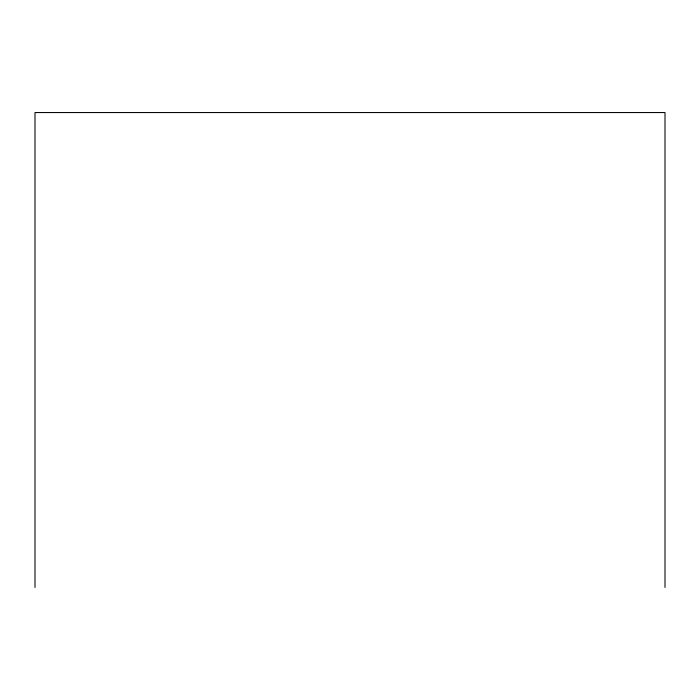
<?xml version="1.0" encoding="UTF-8"?>
<svg xmlns="http://www.w3.org/2000/svg" width="700" height="700" viewBox="0 0 700 700"><rect width="100%" height="100%" fill="white"/><g stroke="black" fill="none" stroke-linecap="round" stroke-linejoin="round"><path stroke-width="1.05" d="M665 587.449L665 112.551L35 112.551L35 587.449"/></g></svg>
